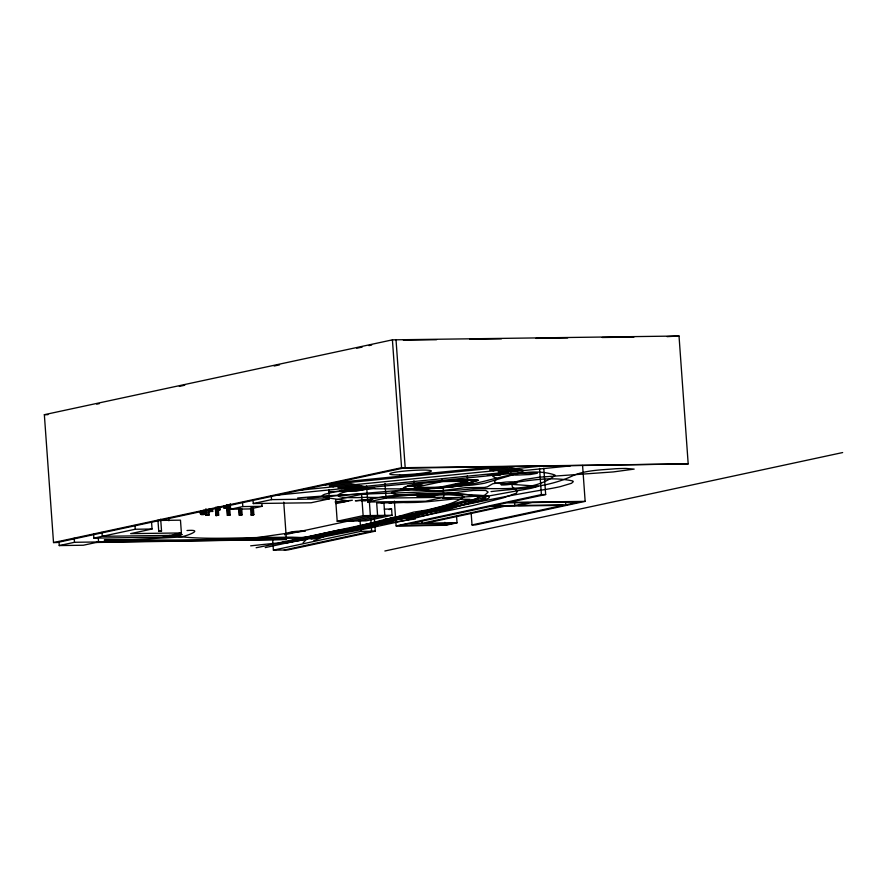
<?xml version="1.0" encoding="UTF-8"?>
<svg xmlns="http://www.w3.org/2000/svg" width="887" height="887" viewBox="0 0 887 887"><rect width="100%" height="100%" fill="white"/><g stroke="black" fill="none" stroke-linecap="round" stroke-linejoin="round"><path stroke-width="1.33" d="M444.853 498.306L451.516 497.795L442.846 498.361L474.113 496.343A19.536 1.774 -4.1 0 1 482.783 496.487L485.799 497.773L479.423 500.645L461.096 505.402L265.235 547.589M294.229 532.233L288.153 532.765L293.22 531.701A16.798 1.519 -4.1 0 1 296.901 531.291L305.372 530.947L300.216 531.668A16.864 1.53 -4.1 0 0 295.36 532.067L256.698 537.655L267.331 537.999A214.599 19.447 -4.1 0 0 280.225 538.065C315.805 539.13 350.631 529.251 386.022 521.379A705.974 63.986 -4.1 0 1 397.498 519.072L424.618 513.739L432.047 511.023L424.618 510.402L413.586 512.132L390.324 518.806L376.964 525.137L369.358 527.521L319.553 535.56M510.99 473.026L510.125 473.935L510.845 474.556L515.757 475.099L530.249 474.523L537.356 473.259L516.445 473.026L493.139 475.244A161.733 14.658 -4.1 0 1 483.315 476.33L386.943 485.766A198.998 18.039 -4.1 0 1 369.336 487.44L340.043 490.544L359.435 490.245L374.813 488.16L369.059 487.839L353.259 489.092L335.275 491.731L325.141 494.126A55.715 5.045 -4.1 0 0 322.258 495.778L323.023 496.764L326.183 497.629L348.347 500.867L343.358 501.887L335.075 501.964L352.372 500.213L335.918 503.605M303.154 542.689L306.259 539.662L304.928 538.409L301.336 537.666A33.118 3.005 -4.1 0 0 292.522 537.267L225.597 539.141A645.581 58.509 -4.1 0 1 212.947 539.429M175.759 534.861L165.514 537.2L177.101 536.047L179.551 535.426L175.227 535.981L180.482 534.928L169.96 536.347L176.868 535.914A18.239 1.652 -4.1 0 0 179.296 535.404L182.179 534.429L170.337 536.513A43.019 3.903 -4.1 0 0 169.317 537.023C179.551 536.291 157.276 538.121 171.402 536.214A6.985 0.632 -4.1 0 1 174.24 535.914C212.592 541.502 264.891 534.916 307.501 538.442L301.99 540.094L291.623 541.502L250.666 545.827M364.845 500.955L371.431 499.459L361.464 500.833L372.74 499.314L370.522 499.791A12.318 1.12 -4.1 0 1 366.564 500.224L355.321 500.778L365.865 499.636L370.101 499.991L369.535 500.19L363.515 500.046L389.471 495.955L418.609 493.627L445.385 494.015L461.351 495.445L464.089 496.864C449.731 506.499 430.827 507.985 414.617 513.617A1366.168 123.814 -4.1 0 1 346.351 529.872L256.132 547.745M158.74 531.224L161.534 531.08L158.74 531.28L157.975 520.68M313.854 540.582L315.65 539.917A382.774 34.693 -4.1 0 0 319.619 538.298L333.734 532.577L386.045 519.217A8.571 0.776 -4.1 0 1 387.697 518.973L392.52 517.875L389.958 518.806L400.636 519.017L423.875 515.691L473.436 505.457L503.406 497.829L516.378 493.15L517.309 491.287L512.364 486.797L511.821 484.28L515.935 481.807L523.552 479.634L539.363 477.195L613.361 471.917L634.172 469.101L625.967 468.447A29.116 2.639 -4.1 0 0 615.456 468.746C601.486 469.977 586.861 470.032 573.678 475.332C548.166 487.905 518.729 488.327 491.032 491.598M412.034 486.109L420.737 484.502L413.209 484.879L418.675 485.178L408.386 485.943L403.574 487.606L406.745 488.892L416.801 490.178L439.497 490.954L465.331 487.65L484.369 487.462L487.318 486.863L492.862 483.703L505.834 482.062A15.434 1.397 -4.1 0 1 513.385 481.841C527.211 482.55 500.19 486.253 500.967 484.524C524.539 481.386 549.319 475.731 572.836 480.998L573.279 481.708L571.538 483.271L560.174 486.664A106.828 9.679 -4.1 0 1 547.811 489.07C457.337 503.805 368.637 527.843 278.396 543.897M202.735 510.801L202.912 513.152L206.516 512.908L206.261 509.26M204.32 512.985L203.711 510.369M206.106 513.041L202.912 513.152M508.284 472.849L487.418 475.221L494.569 474.168A9.99 0.909 -4.1 0 0 496.243 474.057L501.166 473.658M522.931 471.806L484.779 483.171A48.031 4.357 -4.1 0 1 472.472 485.067L397.653 490.966L391.433 492.529L393.251 493.848A72.313 6.553 -4.1 0 0 396.611 494.502C426.203 496.897 456.029 492.817 485.621 495.766A48.996 4.446 -4.1 0 1 488.815 496.565L489.302 497.629L488.116 498.494L479.778 501.222L416.214 514.272L392.841 520.846L322.391 533.819M291.291 540.626L337.526 530.371L415.404 518.962L406.357 518.152L399.083 518.984L402.609 518.429A15.035 1.364 -4.1 0 0 400.425 518.163L385.146 519.095L388.251 519.194L390.613 517.853L413.963 513.883L469.999 499.359L453.113 499.071L431.925 501.266A17.418 1.574 -4.1 0 1 426.237 501.798L421.791 502.109A29.914 2.705 -4.1 0 1 414.939 502.452L407.333 502.596A25.878 2.351 -4.1 0 1 403.674 502.508L389.06 503.04L391.644 502.729M468.369 483.005L477.339 480.721L474.867 480.355A86.46 7.839 -4.1 0 0 470.365 480L454.998 480.044L417.056 483.892L408.597 485.522L402.011 488.859L403.629 489.18M396.023 339.81L405.193 467.682L57.134 542.522L53.519 542.567L44.35 414.695L392.409 339.854L679.021 336.007L688.19 463.879L402.898 468.17M96.727 404.162L99.433 403.585M179.34 386.399L184.751 385.235M274.138 366.009L279.549 364.845M356.751 348.247L362.162 347.083M368.937 345.631L371.642 345.043M679.021 336.007L667.068 336.628M53.519 542.567L401.578 467.726L688.19 463.879M209.022 509.193L209.188 511.533L209.798 511.4L209.631 509.06M217.204 509.814L216.594 509.947L220.109 509.77L219.909 507.02M223.99 505.989L224.156 508.34L227.66 508.173L227.471 505.424M218.446 509.792L217.836 509.925L217.637 507.176M212.503 508.617L212.692 511.367L212.082 511.5L211.893 508.75M220.109 509.77L219.499 509.903L219.3 507.153M227.66 508.173L224.156 508.34M252.983 499.558L253.272 503.55L271.555 499.625L329.354 498.838L328.689 489.524M58.952 541.447L59.241 545.572L74.486 542.29L286.412 539.44L283.74 502.142M93.578 534.129L93.867 538.121L135.267 529.251L152.054 529.018L151.588 522.631M230.221 503.705L230.62 509.205L242.816 506.577L262.075 506.322L261.887 503.572M152.054 529.018L130.633 533.63L181.391 532.943L180.471 520.159L157.154 520.469M215.364 508.484L215.874 515.524L218.668 515.125L218.246 507.042M218.668 515.125L216.151 515.469L215.552 507.22M262.075 506.322L249.89 508.938L230.62 509.205M226.795 504.648L227.394 515.369L230.188 514.97L229.489 505.235M230.188 514.97L228.347 515.358L227.593 504.792M238.836 508.151L239.346 515.192L242.14 514.793L241.707 508.706M242.14 514.793L240.31 515.181L239.8 508.14M367.95 488.704L356.197 491.232L328.667 491.609M250.555 507.996L251.065 515.037L253.859 514.637L253.327 507.342M251.065 515.037L253.859 514.637M329.354 498.838L311.071 502.774L253.272 503.55M181.391 532.943L161.545 537.212L93.867 538.121M367.628 494.27L361.608 494.347L335.685 499.924L337.204 521.234L366.109 520.846L392.032 515.269L391.588 509.016L384.359 509.116M413.93 480.887L414.406 487.551L442.147 481.586L467.682 481.242L467.294 475.909M366.597 486.032L367.739 502.009L386.033 498.084L443.833 497.308L443.068 486.653M467.682 481.242L439.941 487.207L414.406 487.551M381.321 503.428L383.916 502.862L384.814 515.369L358.88 520.946M443.833 497.308L425.549 501.233L367.739 502.009M388.994 509.582L391.588 509.016M337.204 521.234L363.138 515.657L392.032 515.269M344.433 521.135L370.356 515.569L369.402 502.164M284.594 534.761L351.84 520.303M351.662 521.046L377.585 515.469L376.687 502.962L383.916 502.862M286.412 539.44L96.262 542.467M272.664 539.928L273.396 550.151L360.832 531.357L375.268 531.158L374.369 518.729M284.239 550.007L371.664 531.213L370.777 518.773M394.371 501.077L396.145 525.947L541.403 494.613L545.671 494.525L543.798 468.269M375.268 531.158L287.843 549.962L273.396 550.151M545.671 494.525L509.094 502.386L585.154 501.366L582.582 465.453M421.935 523.319L501.643 506.178L490.81 506.322L411.091 523.463L421.935 523.319L421.735 520.547M514.77 505.535L528.486 502.585L506.81 502.874L493.094 505.823L514.77 505.535L514.571 502.774M445.074 525.071L453.057 523.352L406.867 523.973L398.884 525.692L445.074 525.071L444.875 522.31M456.528 515.935L457.027 522.842L445.695 525.281L396.145 525.947M471.119 512.498L472.017 524.927L563.057 505.346L505.257 506.122L425.549 523.263L457.027 522.842M565.828 504.847L579.544 501.898L532.1 502.541L518.385 505.49L565.828 504.847L565.629 502.086M585.154 501.366L475.62 524.882L472.017 524.927M384.869 550.993L842.65 452.558M279.616 542.722L449.764 506.322L476.197 498.771L485.1 494.924L488.127 492.074L485.754 490.411L473.27 490.433L419.085 496.742L426.569 496.033L422.766 496.088A7.916 0.721 -4.1 0 0 421.757 496.387L417.81 496.787L435.184 495.855L416.713 496.132M468.68 483.027C462.404 484.546 461.628 483.06 457.326 485.389A38.695 3.504 -4.1 0 0 456.384 485.821L457.659 485.311L451.605 485.921L453.956 486.431L429.907 488.427M285.98 543.099L333.9 534.107L377.807 524.771L422.8 512.254L469.323 500.989L476.319 498.86L477.949 498.095L478.293 497.008C441.715 486.797 403.707 499.159 366.442 497.274C308.876 500.035 353.093 486.808 375.134 488.804C423.343 488.903 400.48 489.236 430.361 488.493C442.225 488.593 453.922 485.754 465.575 484.369C461.495 483.116 470.842 483.415 472.106 483.515C468.447 484.856 463.502 484.546 459.411 485.422C460.708 485.555 470.232 482.705 472.549 481.441C469.168 479.9 476.397 480.011 477.516 480.055C483.836 480.821 457.304 479.701 458.091 480.51M311.115 539.218L368.016 528.386L413.032 518.684L452.048 508.428L487.074 496.288L531.557 488.194L538.298 486.264L495.911 483.193L494.48 481.874L496.731 478.503L492.706 476.374L496.199 474.878L500.712 474.689L495.633 474.501L496.72 474.146A8.593 0.776 -4.1 0 1 498.993 473.769L503.483 473.414L501.465 473.503M297.644 498.017C353.314 492.95 409.506 493.771 465.32 489.569C494.68 486.264 529.661 494.347 554.885 475.609L554.929 475.011C534.151 467.959 510.845 474.922 489.99 479.734C464.444 486.941 437.868 488.582 411.457 489.025M454.532 484.624L461.063 483.537L460.42 483.659A8.526 0.776 -4.1 0 1 461.728 483.482L472.971 482.716L462.282 483.57L460.497 484.191L464.777 483.992L444.32 486.941A20.867 1.896 -4.1 0 1 441.626 487.174L438.355 487.429A40.436 3.67 -4.1 0 1 435.351 487.639L430.35 487.928A13.194 1.197 -4.1 0 1 427.346 488.016L307.944 498.139M205.474 511.777L205.729 515.292L209.177 514.948L208.778 509.448M205.729 515.292L209.177 514.948M422.866 484.989L408.497 486.143L414.761 485.477L409.362 485.932L413.774 485.721L412.034 486.131M444.919 497.895L446.383 497.984L444.032 498.117M335.696 482.628L492.906 466.961M325.085 484.901L507.109 466.773M301.513 489.979L538.675 466.351M339.998 488.183L361.752 486.009M500.257 472.217L522.022 470.043M277.941 495.046L570.252 465.919M420.427 496.62L419.662 496.709L425.361 496.033L421.125 496.565M200.994 514.438C210.662 513.107 197.069 517.431 200.75 510.923M391.145 502.774L384.969 502.874M187.002 530.515C204.964 529.151 186.791 536.003 181.491 536.768A9.136 0.832 -4.1 0 1 178.786 537.101L122.184 540.205L104.189 540.139L172.688 540.017A175.205 15.877 -4.1 0 0 179.374 539.983L212.947 539.429M408.408 489.07L403.552 489.136M430.062 488.46L400.791 488.937L435.085 488.415M403.397 340.164L436.526 339.721M469.666 339.277L501.41 338.845M535.925 338.39L567.68 337.958M602.184 337.492L633.939 337.071M44.35 414.695L47.965 414.65M345.586 487.695L366.231 487.406M209.188 511.533L212.692 511.367M215.874 515.524L217.104 515.458L216.517 507.209M227.394 515.369L228.536 515.325L227.837 505.701M239.346 515.192L240.399 515.159L239.9 508.284M169.938 535.404L102.271 536.313L101.983 532.322M59.241 545.572L83.323 545.239L98.568 541.968L98.269 537.821M206.294 515.214L206.959 515.258L206.571 509.759M515.624 468.646L511.367 467.704L489.613 469.877L493.871 470.809M524.15 470.52L519.882 469.578L498.128 471.751L502.386 472.682M355.365 484.612L351.108 483.67L329.343 485.843L333.601 486.775M363.881 486.486L359.623 485.544L337.869 487.717L342.127 488.648M539.529 468.369L541.403 494.613M441.959 478.913L442.147 481.586M392.409 339.854L401.578 467.726M384.98 483.426L386.033 498.084M361.608 494.347L363.138 515.657M360 519.849L360.832 531.357M271.267 495.622L271.555 499.625M252.884 507.852L253.372 514.637M252.374 507.353L252.895 514.648M251.52 507.985L252.019 515.025M242.517 502.452L242.816 506.577M240.743 508.717L241.175 514.804M238.936 508.295L239.435 515.181M228.524 505.257L229.223 514.981M226.872 505.712L227.571 515.336M225.974 505.435L226.174 508.184L225.564 508.318L225.365 505.568M224.599 505.856L224.766 508.207M217.038 507.464L217.714 515.136M216.428 507.597L216.838 515.513M210.674 508.639L210.873 511.389L210.263 511.522L210.064 508.772M208.112 509.415L208.5 514.915M205.817 508.916L206.394 515.336M204.343 511.832L204.52 514.272M204.121 510.236L204.42 514.172M203.145 510.679L203.311 513.03M201.781 511.721L201.981 514.471L201.682 511.622M200.85 511.023L201.105 514.538M168.707 518.086L168.896 520.758M160.691 519.205L161.534 531.08M134.99 525.414L135.267 529.251M74.186 538.165L74.486 542.29M470.321 482.683L466.03 482.761L470.321 482.683M463.679 483.603L462.515 483.626L463.679 483.603M421.757 496.387L422.999 496.465L421.735 496.41M399.593 474.855A20.889 1.896 -4.1 0 0 431.348 471.03A20.889 1.896 -4.1 0 0 400.614 471.496A20.889 1.896 -4.1 0 0 399.593 474.855"/></g></svg>
